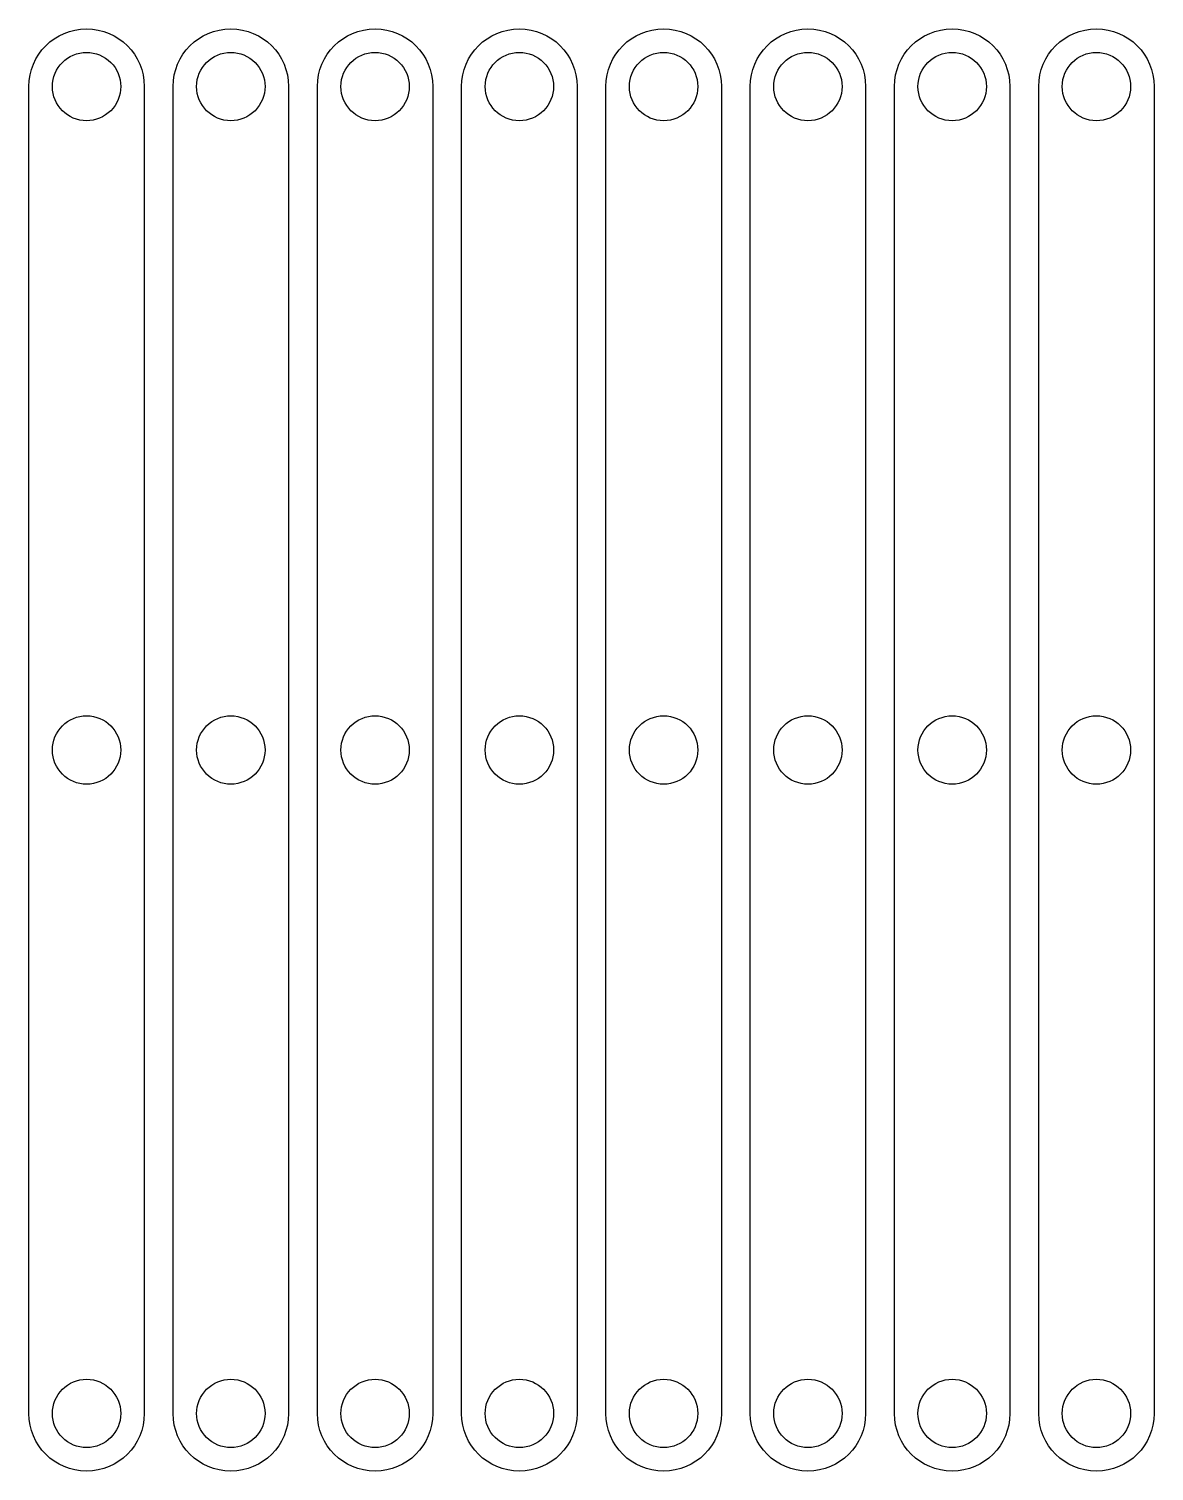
# Model space of a CAD drawing. Extents: x 5 to 200, y 5 to 255.
import ezdxf

# ---------------------------------------------------------------- set-up
doc = ezdxf.new("R2010")
doc.units = 0
doc.layers.add('Calque_1', color=7, linetype='CONTINUOUS')

msp = doc.modelspace()

# ---------------------------------------------------------------- linework, layer by layer
at = {"layer": 'Calque_1', "color": 7}
for p, q in [((5, 15), (5, 245)), ((9.075, 245), (9.075, 245)), ((25, 245), (25, 15)), ((30, 15), (30, 245)), ((34.075, 245), (34.075, 245)), ((50, 245), (50, 15)), ((55, 15), (55, 245)), ((59.075, 245), (59.075, 245)), ((75, 245), (75, 15)), ((80, 15), (80, 245)), ((84.075, 245), (84.075, 245)), ((100, 245), (100, 15)), ((105, 15), (105, 245)), ((109.075, 245), (109.075, 245)), ((125, 245), (125, 15)), ((130, 15), (130, 245)), ((134.075, 245), (134.075, 245)), ((150, 245), (150, 15)), ((155, 15), (155, 245)), ((159.075, 245), (159.075, 245)), ((175, 245), (175, 15)), ((180, 15), (180, 245)), ((184.075, 245), (184.075, 245)), ((200, 245), (200, 15)), ((20.925, 130), (20.925, 130)), ((45.925, 130), (45.925, 130)), ((70.925, 130), (70.925, 130)), ((95.925, 130), (95.925, 130)), ((120.925, 130), (120.925, 130)), ((145.925, 130), (145.925, 130)), ((170.925, 130), (170.925, 130)), ((195.925, 130), (195.925, 130)), ((20.925, 15), (20.925, 15)), ((45.925, 15), (45.925, 15)), ((70.925, 15), (70.925, 15)), ((95.925, 15), (95.925, 15)), ((120.925, 15), (120.925, 15)), ((145.925, 15), (145.925, 15)), ((170.925, 15), (170.925, 15)), ((195.925, 15), (195.925, 15)), ((15, 5), (15, 5)), ((40, 5), (40, 5)), ((65, 5), (65, 5)), ((90, 5), (90, 5)), ((115, 5), (115, 5)), ((140, 5), (140, 5)), ((165, 5), (165, 5)), ((190, 5), (190, 5))]:
    msp.add_line(p, q, dxfattribs=at)
for points in [[(5, 245), (5, 250.54), (9.46, 255), (15, 255)], [(15, 255), (20.54, 255), (25, 250.54), (25, 245)], [(30, 245), (30, 250.54), (34.46, 255), (40, 255)], [(40, 255), (45.54, 255), (50, 250.54), (50, 245)], [(55, 245), (55, 250.54), (59.46, 255), (65, 255)], [(65, 255), (70.54, 255), (75, 250.54), (75, 245)], [(80, 245), (80, 250.54), (84.46, 255), (90, 255)], [(90, 255), (95.54, 255), (100, 250.54), (100, 245)], [(105, 245), (105, 250.54), (109.46, 255), (115, 255)], [(115, 255), (120.54, 255), (125, 250.54), (125, 245)], [(130, 245), (130, 250.54), (134.46, 255), (140, 255)], [(140, 255), (145.54, 255), (150, 250.54), (150, 245)], [(155, 245), (155, 250.54), (159.46, 255), (165, 255)], [(165, 255), (170.54, 255), (175, 250.54), (175, 245)], [(180, 245), (180, 250.54), (184.46, 255), (190, 255)], [(190, 255), (195.54, 255), (200, 250.54), (200, 245)], [(9.075, 245), (9.075, 248.272287), (11.727712, 250.924999), (14.999999, 250.925)], [(14.999999, 250.925), (16.571407, 250.925), (18.078454, 250.300761), (19.189607, 249.189608)], [(34.075, 245), (34.075, 248.272287), (36.727712, 250.924999), (39.999999, 250.925)], [(39.999999, 250.925), (41.571407, 250.925), (43.078454, 250.300761), (44.189607, 249.189608)], [(59.075, 245), (59.075, 248.272287), (61.727712, 250.924999), (64.999999, 250.925)], [(64.999999, 250.925), (66.571407, 250.925), (68.078454, 250.300761), (69.189607, 249.189608)], [(84.075, 245), (84.075, 248.272287), (86.727712, 250.924999), (89.999999, 250.925)], [(89.999999, 250.925), (91.571407, 250.925), (93.078454, 250.300761), (94.189607, 249.189608)], [(109.075, 245), (109.075, 248.272287), (111.727713, 250.925), (115, 250.925)], [(115, 250.925), (118.272287, 250.925), (120.925, 248.272287), (120.925, 245)], [(134.075, 245), (134.075, 248.272287), (136.727713, 250.925), (140, 250.925)], [(140, 250.925), (143.272287, 250.925), (145.925, 248.272287), (145.925, 245)], [(159.075, 245), (159.075, 248.272287), (161.727713, 250.925), (165, 250.925)], [(165, 250.925), (168.272287, 250.925), (170.925, 248.272287), (170.925, 245)], [(184.075, 245), (184.075, 248.272287), (186.727713, 250.925), (190, 250.925)], [(190, 250.925), (193.272287, 250.925), (195.925, 248.272287), (195.925, 245)], [(19.189607, 249.189608), (20.300761, 248.078455), (20.925, 246.571408), (20.925, 245)], [(44.189607, 249.189608), (45.300761, 248.078455), (45.925, 246.571408), (45.925, 245)], [(69.189607, 249.189608), (70.300761, 248.078455), (70.925, 246.571408), (70.925, 245)], [(94.189607, 249.189608), (95.300761, 248.078455), (95.925, 246.571408), (95.925, 245)], [(14.999999, 239.075), (11.727712, 239.075001), (9.075, 241.727713), (9.075, 245)], [(20.925, 245), (20.925, 243.428592), (20.300761, 241.921545), (19.189607, 240.810392)], [(39.999999, 239.075), (36.727712, 239.075001), (34.075, 241.727713), (34.075, 245)], [(45.925, 245), (45.925, 243.428592), (45.300761, 241.921545), (44.189607, 240.810392)], [(64.999999, 239.075), (61.727712, 239.075001), (59.075, 241.727713), (59.075, 245)], [(70.925, 245), (70.925, 243.428592), (70.300761, 241.921545), (69.189607, 240.810392)], [(89.999999, 239.075), (86.727712, 239.075001), (84.075, 241.727713), (84.075, 245)], [(95.925, 245), (95.925, 243.428592), (95.300761, 241.921545), (94.189607, 240.810392)], [(115, 239.075), (111.727713, 239.075), (109.075, 241.727713), (109.075, 245)], [(120.925, 245), (120.925, 241.727713), (118.272287, 239.075), (115, 239.075)], [(140, 239.075), (136.727713, 239.075), (134.075, 241.727713), (134.075, 245)], [(145.925, 245), (145.925, 241.727713), (143.272287, 239.075), (140, 239.075)], [(165, 239.075), (161.727713, 239.075), (159.075, 241.727713), (159.075, 245)], [(170.925, 245), (170.925, 241.727713), (168.272287, 239.075), (165, 239.075)], [(190, 239.075), (186.727713, 239.075), (184.075, 241.727713), (184.075, 245)], [(195.925, 245), (195.925, 241.727713), (193.272287, 239.075), (190, 239.075)], [(19.189607, 240.810392), (18.078454, 239.699239), (16.571407, 239.075), (14.999999, 239.075)], [(44.189607, 240.810392), (43.078454, 239.699239), (41.571407, 239.075), (39.999999, 239.075)], [(69.189607, 240.810392), (68.078454, 239.699239), (66.571407, 239.075), (64.999999, 239.075)], [(94.189607, 240.810392), (93.078454, 239.699239), (91.571407, 239.075), (89.999999, 239.075)], [(10.810393, 134.189608), (11.921546, 135.300761), (13.428593, 135.925), (15.000001, 135.925)], [(15.000001, 135.925), (18.272288, 135.924999), (20.925, 133.272287), (20.925, 130)], [(35.810393, 134.189608), (36.921546, 135.300761), (38.428593, 135.925), (40.000001, 135.925)], [(40.000001, 135.925), (43.272288, 135.924999), (45.925, 133.272287), (45.925, 130)], [(60.810393, 134.189608), (61.921546, 135.300761), (63.428593, 135.925), (65.000001, 135.925)], [(65.000001, 135.925), (68.272288, 135.924999), (70.925, 133.272287), (70.925, 130)], [(85.810393, 134.189608), (86.921546, 135.300761), (88.428593, 135.925), (90.000001, 135.925)], [(90.000001, 135.925), (93.272288, 135.924999), (95.925, 133.272287), (95.925, 130)], [(109.075, 130), (109.075, 133.272287), (111.727713, 135.925), (115, 135.925)], [(115, 135.925), (118.272287, 135.925), (120.925, 133.272287), (120.925, 130)], [(134.075, 130), (134.075, 133.272287), (136.727713, 135.925), (140, 135.925)], [(140, 135.925), (143.272287, 135.925), (145.925, 133.272287), (145.925, 130)], [(159.075, 130), (159.075, 133.272287), (161.727713, 135.925), (165, 135.925)], [(165, 135.925), (168.272287, 135.925), (170.925, 133.272287), (170.925, 130)], [(184.075, 130), (184.075, 133.272287), (186.727713, 135.925), (190, 135.925)], [(190, 135.925), (193.272287, 135.925), (195.925, 133.272287), (195.925, 130)], [(9.075, 130), (9.075, 131.571408), (9.699239, 133.078455), (10.810393, 134.189608)], [(34.075, 130), (34.075, 131.571408), (34.699239, 133.078455), (35.810393, 134.189608)], [(59.075, 130), (59.075, 131.571408), (59.699239, 133.078455), (60.810393, 134.189608)], [(84.075, 130), (84.075, 131.571408), (84.699239, 133.078455), (85.810393, 134.189608)], [(10.810393, 125.810392), (9.699239, 126.921545), (9.075, 128.428592), (9.075, 130)], [(20.925, 130), (20.925, 126.727713), (18.272288, 124.075001), (15.000001, 124.075)], [(35.810393, 125.810392), (34.699239, 126.921545), (34.075, 128.428592), (34.075, 130)], [(45.925, 130), (45.925, 126.727713), (43.272288, 124.075001), (40.000001, 124.075)], [(60.810393, 125.810392), (59.699239, 126.921545), (59.075, 128.428592), (59.075, 130)], [(70.925, 130), (70.925, 126.727713), (68.272288, 124.075001), (65.000001, 124.075)], [(85.810393, 125.810392), (84.699239, 126.921545), (84.075, 128.428592), (84.075, 130)], [(95.925, 130), (95.925, 126.727713), (93.272288, 124.075001), (90.000001, 124.075)], [(115, 124.075), (111.727713, 124.075), (109.075, 126.727713), (109.075, 130)], [(120.925, 130), (120.925, 126.727713), (118.272287, 124.075), (115, 124.075)], [(140, 124.075), (136.727713, 124.075), (134.075, 126.727713), (134.075, 130)], [(145.925, 130), (145.925, 126.727713), (143.272287, 124.075), (140, 124.075)], [(165, 124.075), (161.727713, 124.075), (159.075, 126.727713), (159.075, 130)], [(170.925, 130), (170.925, 126.727713), (168.272287, 124.075), (165, 124.075)], [(190, 124.075), (186.727713, 124.075), (184.075, 126.727713), (184.075, 130)], [(195.925, 130), (195.925, 126.727713), (193.272287, 124.075), (190, 124.075)], [(15.000001, 124.075), (13.428593, 124.075), (11.921546, 124.699239), (10.810393, 125.810392)], [(40.000001, 124.075), (38.428593, 124.075), (36.921546, 124.699239), (35.810393, 125.810392)], [(65.000001, 124.075), (63.428593, 124.075), (61.921546, 124.699239), (60.810393, 125.810392)], [(90.000001, 124.075), (88.428593, 124.075), (86.921546, 124.699239), (85.810393, 125.810392)], [(10.810393, 19.189608), (11.921546, 20.300761), (13.428593, 20.925), (15.000001, 20.925)], [(15.000001, 20.925), (18.272288, 20.924999), (20.925, 18.272287), (20.925, 15)], [(35.810393, 19.189608), (36.921546, 20.300761), (38.428593, 20.925), (40.000001, 20.925)], [(40.000001, 20.925), (43.272288, 20.924999), (45.925, 18.272287), (45.925, 15)], [(60.810393, 19.189608), (61.921546, 20.300761), (63.428593, 20.925), (65.000001, 20.925)], [(65.000001, 20.925), (68.272288, 20.924999), (70.925, 18.272287), (70.925, 15)], [(85.810393, 19.189608), (86.921546, 20.300761), (88.428593, 20.925), (90.000001, 20.925)], [(90.000001, 20.925), (93.272288, 20.924999), (95.925, 18.272287), (95.925, 15)], [(109.075, 15), (109.075, 18.272287), (111.727713, 20.925), (115, 20.925)], [(115, 20.925), (118.272287, 20.925), (120.925, 18.272287), (120.925, 15)], [(134.075, 15), (134.075, 18.272287), (136.727713, 20.925), (140, 20.925)], [(140, 20.925), (143.272287, 20.925), (145.925, 18.272287), (145.925, 15)], [(159.075, 15), (159.075, 18.272287), (161.727713, 20.925), (165, 20.925)], [(165, 20.925), (168.272287, 20.925), (170.925, 18.272287), (170.925, 15)], [(184.075, 15), (184.075, 18.272287), (186.727713, 20.925), (190, 20.925)], [(190, 20.925), (193.272287, 20.925), (195.925, 18.272287), (195.925, 15)], [(9.075, 15), (9.075, 16.571408), (9.699239, 18.078455), (10.810393, 19.189608)], [(34.075, 15), (34.075, 16.571408), (34.699239, 18.078455), (35.810393, 19.189608)], [(59.075, 15), (59.075, 16.571408), (59.699239, 18.078455), (60.810393, 19.189608)], [(84.075, 15), (84.075, 16.571408), (84.699239, 18.078455), (85.810393, 19.189608)], [(15, 5), (9.46, 5), (5, 9.46), (5, 15)], [(10.810393, 10.810392), (9.699239, 11.921545), (9.075, 13.428592), (9.075, 15)], [(25, 15), (25, 9.46), (20.54, 5), (15, 5)], [(20.925, 15), (20.925, 11.727713), (18.272288, 9.075001), (15.000001, 9.075)], [(40, 5), (34.46, 5), (30, 9.46), (30, 15)], [(35.810393, 10.810392), (34.699239, 11.921545), (34.075, 13.428592), (34.075, 15)], [(50, 15), (50, 9.46), (45.54, 5), (40, 5)], [(45.925, 15), (45.925, 11.727713), (43.272288, 9.075001), (40.000001, 9.075)], [(65, 5), (59.46, 5), (55, 9.46), (55, 15)], [(60.810393, 10.810392), (59.699239, 11.921545), (59.075, 13.428592), (59.075, 15)], [(75, 15), (75, 9.46), (70.54, 5), (65, 5)], [(70.925, 15), (70.925, 11.727713), (68.272288, 9.075001), (65.000001, 9.075)], [(90, 5), (84.46, 5), (80, 9.46), (80, 15)], [(85.810393, 10.810392), (84.699239, 11.921545), (84.075, 13.428592), (84.075, 15)], [(100, 15), (100, 9.46), (95.54, 5), (90, 5)], [(95.925, 15), (95.925, 11.727713), (93.272288, 9.075001), (90.000001, 9.075)], [(115, 5), (109.46, 5), (105, 9.46), (105, 15)], [(115, 9.075), (111.727713, 9.075), (109.075, 11.727713), (109.075, 15)], [(120.925, 15), (120.925, 11.727713), (118.272287, 9.075), (115, 9.075)], [(125, 15), (125, 9.46), (120.54, 5), (115, 5)], [(140, 5), (134.46, 5), (130, 9.46), (130, 15)], [(140, 9.075), (136.727713, 9.075), (134.075, 11.727713), (134.075, 15)], [(145.925, 15), (145.925, 11.727713), (143.272287, 9.075), (140, 9.075)], [(150, 15), (150, 9.46), (145.54, 5), (140, 5)], [(165, 5), (159.46, 5), (155, 9.46), (155, 15)], [(165, 9.075), (161.727713, 9.075), (159.075, 11.727713), (159.075, 15)], [(170.925, 15), (170.925, 11.727713), (168.272287, 9.075), (165, 9.075)], [(175, 15), (175, 9.46), (170.54, 5), (165, 5)], [(190, 5), (184.46, 5), (180, 9.46), (180, 15)], [(190, 9.075), (186.727713, 9.075), (184.075, 11.727713), (184.075, 15)], [(195.925, 15), (195.925, 11.727713), (193.272287, 9.075), (190, 9.075)], [(200, 15), (200, 9.46), (195.54, 5), (190, 5)], [(15.000001, 9.075), (13.428593, 9.075), (11.921546, 9.699239), (10.810393, 10.810392)], [(40.000001, 9.075), (38.428593, 9.075), (36.921546, 9.699239), (35.810393, 10.810392)], [(65.000001, 9.075), (63.428593, 9.075), (61.921546, 9.699239), (60.810393, 10.810392)], [(90.000001, 9.075), (88.428593, 9.075), (86.921546, 9.699239), (85.810393, 10.810392)]]:
    msp.add_open_spline(points, degree=3, dxfattribs=at)

doc.saveas('drawing.dxf')
